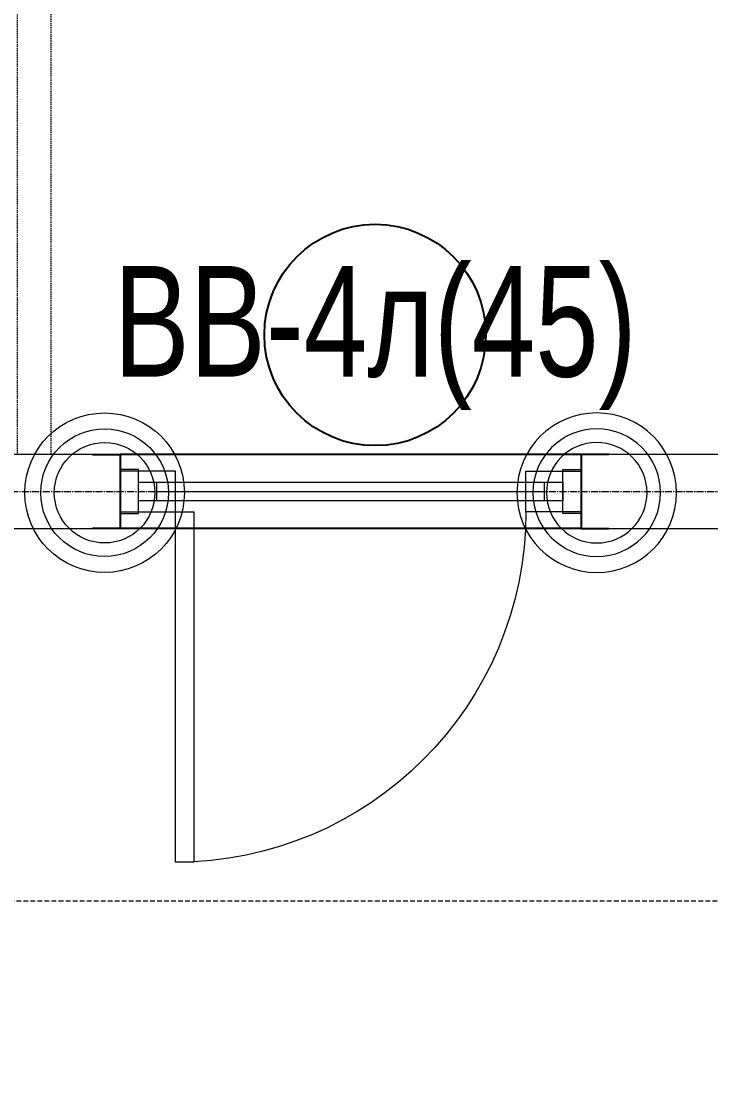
# Model space of a CAD drawing. Header units: millimetres. Extents: x -65509 to 912790, y 446 to 713294.
# Drawn here: x 463083 to 464952, y 589591 to 592458 of the extents above; entities that cross this region are included whole.
import ezdxf
from ezdxf import colors
from ezdxf.entities.mleader import LeaderData, LeaderLine
from ezdxf.enums import TextEntityAlignment as Align
from ezdxf.math import Vec2, Vec3

# ---------------------------------------------------------------- set-up
doc = ezdxf.new("R2010")
doc.units = ezdxf.units.MM
for name, pattern in [('ADSK_Невидимые', [5, 3, -2]), ('CENTER2', [28.575, 19.05, -3.175, 3.175, -3.175]), ('DASHED', [19.05, 12.7, -6.35])]:
    doc.linetypes.add(name, pattern=pattern)
doc.layers.get('Defpoints').update_dxf_attribs({"color": 250})
for name, color, linetype, lineweight in [('АР_Витраж', 250, 'Continuous', 13), ('АР_Витраж марка', 250, 'Continuous', 9), ('АР_Двери_витраж', 250, 'Continuous', 9), ('АР_Разрезы марка', 7, 'Continuous', 13), ('АР_Стены ПЕНОблок', 250, 'Continuous', 20), ('КМ_Фахверки', 250, 'Continuous', 25), ('РД_Оси_100', 250, 'Continuous', 0), ('РД_проем_инж перемыч_фахверк', 250, 'Continuous', 18), ('ТХ_Оборудование', 250, 'Continuous', 9)]:
    doc.layers.add(name, color=color, linetype=linetype, lineweight=lineweight)
doc.layers.add('АР_Делит', color=250, linetype='Continuous', lineweight=0, plot=False)
doc.layers.add('РД_Проем', color=250, linetype='Continuous', lineweight=0, plot=False)
doc.layers.add('РД_Витраж_вн', color=250, linetype='Continuous')
doc.styles.add('Arial_09', font='ARIALN.TTF', dxfattribs={"width": 0.9})
doc.styles.add('style1', font='ARIALN.TTF')

# ---------------------------------------------------------------- blocks, each defined once
blk = doc.blocks.new('Ф_пеноблок 200')
at = {"layer": 'АР_Делит', "color": 1}
for radius in [216.3, 173, 136.2]:
    blk.add_circle((103.4, -41.9), radius, dxfattribs=at)
at = {"layer": 'КМ_Фахверки'}
blk.add_lwpolyline([(0, -75), (0, 0), (200, 0), (200, -75)], dxfattribs=at)
blk = doc.blocks.new('СОШ_2200_АР_ОСИ_М100_28.05.24')
at = {"layer": 'РД_Оси_100', "linetype": 'CENTER2'}
blk.add_line((-5954.958, 84900), (119910, 84900), dxfattribs=at)
blk = doc.blocks.new('МаркаВитража1')
at = {"layer": 'Defpoints'}
blk.add_circle((0, 0), 3, dxfattribs=at)
at = {"color": 0, "linetype": 'ByBlock', "lineweight": -2, "style": 'Arial_09', "width": 0.9}
blk.add_attdef('АР-ОКНО:НАИМЕНОВАНИЕ', text='', height=3, dxfattribs=at).set_placement((0, 0), align=Align.MIDDLE)

msp = doc.modelspace()

# ---------------------------------------------------------------- linework, layer by layer
at = {"layer": 'АР_Витраж', "linetype": 'Continuous', "lineweight": 5}
for p, q in [((463350.882, 591283.318), (464600.882, 591283.318)), ((463350.882, 591083.318), (464600.882, 591083.318))]:
    msp.add_line(p, q, dxfattribs=at)
at = {"layer": 'АР_Витраж', "linetype": 'Continuous', "lineweight": 13}
for p, q in [((463450.882, 591158.318), (463450.882, 591208.318)), ((464500.882, 591158.318), (464500.882, 591208.318)), ((463450.882, 591183.318), (464500.882, 591183.318))]:
    msp.add_line(p, q, dxfattribs=at)
for points in [[(463400.882, 591243.318), (463350.882, 591243.318), (463350.882, 591123.318), (463400.882, 591123.318)], [(464550.882, 591243.318), (464600.882, 591243.318), (464600.882, 591123.318), (464550.882, 591123.318)], [(463400.882, 591158.318), (463400.882, 591208.318), (464550.882, 591208.318), (464550.882, 591158.318)]]:
    msp.add_lwpolyline(points, close=True, dxfattribs=at)
at = {"layer": 'АР_Двери_витраж', "linetype": 'Continuous', "lineweight": 9}
for points in [[(463500.882, 591238.318), (463350.882, 591238.318), (463350.882, 591128.318), (463500.882, 591128.318)], [(464450.882, 591238.318), (464600.882, 591238.318), (464600.882, 591128.318), (464450.882, 591128.318)], [(463500.882, 591128.318), (463550.882, 591128.318), (463550.882, 590178.318), (463500.882, 590178.318)]]:
    msp.add_lwpolyline(points, close=True, dxfattribs=at)
at = {"layer": 'АР_Двери_витраж', "linetype": 'Continuous', "lineweight": 9, "extrusion": (0, 0, -1)}
msp.add_arc((-463500.882, 591128.318), 950, 180, 270, dxfattribs=at)
at = {"layer": 'АР_Разрезы марка', "linetype": 'DASHED', "lineweight": 0}
msp.add_line((507945.703, 590072.788), (387081.99, 590072.788), dxfattribs=at)
at = {"layer": 'АР_Стены ПЕНОблок', "linetype": 'Continuous', "lineweight": 20}
for p, q in [((463350.882, 591283.318), (462150.882, 591283.318)), ((463350.882, 591083.318), (463350.882, 591283.318)), ((464600.882, 591283.318), (464600.882, 591083.318)), ((465900.882, 591283.318), (464600.882, 591283.318)), ((462150.882, 591083.318), (463350.882, 591083.318)), ((464600.882, 591083.318), (484200.823, 591083.318))]:
    msp.add_line(p, q, dxfattribs=at)
at = {"layer": 'РД_Витраж_вн', "linetype": 'Continuous', "lineweight": -3}
for p, q in [((464600.882, 591283.318), (463350.882, 591283.318)), ((464600.882, 591083.318), (463350.882, 591083.318))]:
    msp.add_line(p, q, dxfattribs=at)
at = {"layer": 'РД_Проем', "linetype": 'Continuous', "lineweight": 0}
for p, q in [((464600.882, 591283.318), (463350.882, 591283.318)), ((464600.882, 591083.318), (463350.882, 591083.318))]:
    msp.add_line(p, q, dxfattribs=at)
at = {"layer": 'РД_проем_инж перемыч_фахверк', "linetype": 'Continuous', "lineweight": 18}
for p, q in [((464600.882, 591283.318), (463350.882, 591283.318)), ((464600.882, 591083.318), (463350.882, 591083.318))]:
    msp.add_line(p, q, dxfattribs=at)
at = {"layer": 'ТХ_Оборудование', "linetype": 'ADSK_Невидимые'}
msp.add_lwpolyline([(463163.215, 597133.311), (463163.215, 591283.311), (463073.215, 591283.311), (463073.215, 597133.311)], close=True, dxfattribs=at)

# ---------------------------------------------------------------- block references
at = {"layer": 'АР_Витраж марка', "linetype": 'Continuous', "lineweight": 9, "xscale": 100, "yscale": 100, "zscale": 100}
msp.add_blockref('МаркаВитража1', (464042.148, 591607.591), dxfattribs=at).add_auto_attribs({'АР-ОКНО:НАИМЕНОВАНИЕ': 'ВВ-4л(45)'})
at = {"layer": 'КМ_Фахверки', "rotation": 270}
msp.add_blockref('Ф_пеноблок 200', (463350.882, 591283.311), dxfattribs=at)
at = {"layer": 'КМ_Фахверки', "xscale": -1, "rotation": 90}
msp.add_blockref('Ф_пеноблок 200', (464600.882, 591283.318), dxfattribs=at)
at = {"layer": 'РД_Оси_100'}
msp.add_blockref('СОШ_2200_АР_ОСИ_М100_28.05.24', (389600.882, 506283.318), dxfattribs=at)

# ---------------------------------------------------------------- leaders
at = {"layer": 'АР_Делит'}
ml = msp.add_multileader_mtext('Standard', dxfattribs=at)
ml.set_content('предусмотреть лорбик_файерборд по мет.каркасу  от ФГ-15 до покрытия фермы/перекрытия', color=256, style='style1')
ml.set_leader_properties(color=256)
ml.build(insert=Vec2(0, 0))
ml.multileader.update_dxf_attribs({"has_dogleg": 0, "text_left_attachment_type": 6, "text_right_attachment_type": 6, "arrow_head_size": 500, "scale": 100})
ctx = ml.context
ctx.base_point, ctx.scale, ctx.char_height, ctx.arrow_head_size, ctx.landing_gap_size, ctx.plane_origin, ctx.plane_x_axis, ctx.plane_y_axis = Vec3(427558.207, 588605.03), 100, 300, 500, 50, Vec3(409878.206, 573003.983), Vec3(1, 0.00000001), Vec3(-0.00000001, 1)
ctx.left_attachment, ctx.right_attachment = 6, 6
notes = []
notes.append((ctx, [(1, (1, 1, 0), (427550.207, 588605.03), (1, 0.00000001), 8, [(0, [(436950.881, 590853.318)], 0, []), (1, [(401750.882, 659149.318)], 0, [])])]))
ctx.mtext.insert, ctx.mtext.text_direction, ctx.mtext.rotation, ctx.mtext.width, ctx.mtext.defined_height, ctx.mtext.flow_direction = Vec3(427608.207, 588988.318), Vec3(1, 0.00000001), 0.00000001, 4538.94863, 395.157, 5
ml = msp.add_multileader_mtext('Standard', dxfattribs=at)
ml.set_content('перегородка 125 мм ГВЛ(файерборд)', color=256, style='style1')
ml.set_leader_properties(color=256)
ml.build(insert=Vec2(0, 0))
ml.multileader.update_dxf_attribs({"has_dogleg": 0, "text_left_attachment_type": 6, "text_right_attachment_type": 6, "arrow_head_size": 100, "scale": 100})
ctx = ml.context
ctx.base_point, ctx.scale, ctx.char_height, ctx.arrow_head_size, ctx.landing_gap_size, ctx.plane_origin, ctx.plane_x_axis, ctx.plane_y_axis = Vec3(436797.291, 590472.228), 100, 150, 100, 50, Vec3(429023.947, 576656.788), Vec3(1, 0.00000001), Vec3(-0.00000001, 1)
ctx.left_attachment, ctx.right_attachment = 6, 6
notes.append((ctx, [(0, (1, 1, 0), (439292.755, 590472.228), (-1, -0.00000001), 800, [(1, [(440140.496, 590983.318)], 0, [])])]))
ctx.mtext.insert, ctx.mtext.text_direction, ctx.mtext.rotation, ctx.mtext.width, ctx.mtext.flow_direction = Vec3(436847.189, 590666.327), Vec3(1, 0.00000001), 0.00000001, 1711.87802, 5
for ctx, leaders in notes:
    for number, flags, end, landing, length, lines in leaders:
        leader = LeaderData()
        leader.index, (leader.has_last_leader_line, leader.has_dogleg_vector, leader.attachment_direction) = number, flags
        leader.last_leader_point, leader.dogleg_vector, leader.dogleg_length = Vec3(end), Vec3(landing), length
        for number, points, colour, breaks in lines:
            line = LeaderLine()
            line.index, line.vertices, line.color, line.breaks = number, Vec3.list(points), colors.encode_raw_color(colour), breaks
            leader.lines.append(line)
        ctx.leaders.append(leader)

doc.saveas('drawing.dxf')
